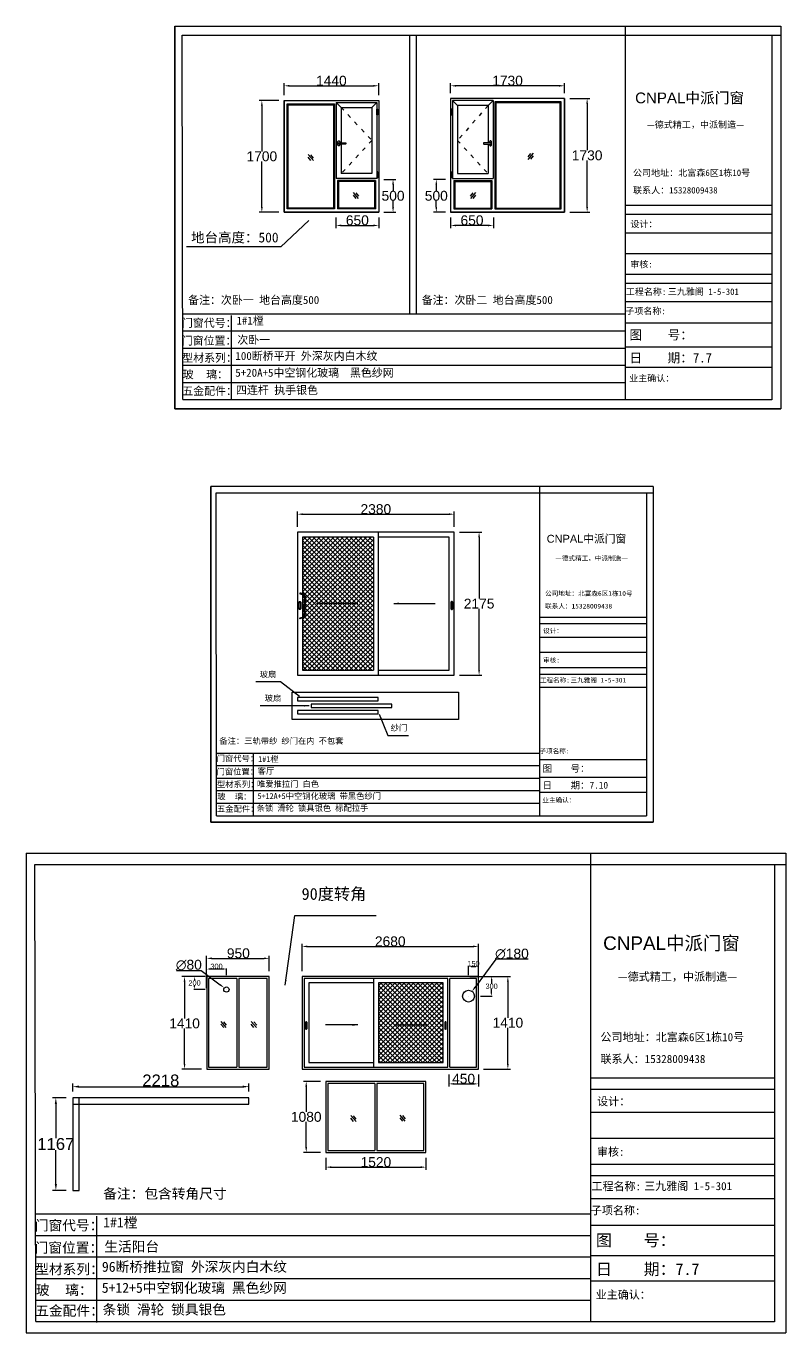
# Model space of a CAD drawing. Header units: inches. Extents: x -138455 to 599497, y -747149 to 13167.
# Drawn here: x 165978 to 177527, y -116970 to -97102 of the extents above; entities that cross this region are included whole.
import ezdxf

# ---------------------------------------------------------------- set-up
doc = ezdxf.new("R2010")
doc.units = ezdxf.units.IN
doc.header["$MEASUREMENT"] = 0
doc.header["$PDMODE"] = 35
doc.header["$PDSIZE"] = -3
doc.linetypes.add('ACAD_ISO03W100', pattern=[30, 12, -18])
doc.layers.add('0 @ 1', color=7, linetype='Continuous')
doc.styles.add('Annotative', font='arialbd.ttf')
doc.styles.add('MtXpl_', font='')
doc.styles.get("Standard").update_dxf_attribs({"font": 'arial.ttf'})
doc.styles.get('MtXpl_').set_extended_font_data('SimSun')
doc.dimstyles.get("Standard").update_dxf_attribs({"dimtxt": 80, "dimasz": 70, "dimexe": 40, "dimexo": 80, "dimgap": 0, "dimtad": 1, "dimtih": 1, "dimtoh": 1, "dimdec": 0, "dimzin": 0, "dimdsep": 46, "dimtxsty": 'Standard', "dimcen": 0.09, "dimadec": 0, "dimazin": 0, "dimtfac": 1, "dimtdec": 0, "dimtofl": 0, "dimtmove": 0, "dimatfit": 3, "dimfxl": 0, "dimtolj": 1, "dimtzin": 0, "dimarcsym": 0})

# ---------------------------------------------------------------- blocks, each defined once
blk = doc.blocks.new('*D704')
at = {"color": 0, "lineweight": -2, "transparency": 16777216}
for p, q in [((170104, -104715), (170104, -104482)), ((172484, -104715), (172484, -104482)), ((170184, -104522), (172404, -104522))]:
    blk.add_line(p, q, dxfattribs=at)
at = {"color": 0, "transparency": 16777216}
for points in [[(170184, -104509), (170184, -104536), (170104, -104522)], [(172404, -104509), (172404, -104536), (172484, -104522)]]:
    blk.add_solid(points, dxfattribs=at)
at = {"layer": 'Defpoints', "color": 0, "transparency": 16777216}
for p in [(172484, -104522), (170104, -104795), (172484, -104795)]:
    blk.add_point(p, dxfattribs=at)
at = {"color": 0, "transparency": 16777216, "insert": (171294, -104446), "char_height": 150, "attachment_point": 5}
blk.add_mtext('\\A1;2380', dxfattribs=at)
blk = doc.blocks.new('*D705')
at = {"color": 0, "lineweight": -2, "transparency": 16777216}
for p, q in [((172564, -104795), (172904, -104795)), ((172864, -104875), (172864, -105806)), ((172864, -106890), (172864, -105960)), ((172564, -106970), (172904, -106970))]:
    blk.add_line(p, q, dxfattribs=at)
at = {"color": 0, "transparency": 16777216}
for points in [[(172850, -104875), (172877, -104875), (172864, -104795)], [(172850, -106890), (172877, -106890), (172864, -106970)]]:
    blk.add_solid(points, dxfattribs=at)
at = {"layer": 'Defpoints', "color": 0, "transparency": 16777216}
for p in [(172484, -104795), (172484, -106970), (172864, -106970)]:
    blk.add_point(p, dxfattribs=at)
at = {"color": 0, "transparency": 16777216, "insert": (172864, -105883), "char_height": 150, "attachment_point": 5}
blk.add_mtext('\\A1;2175', dxfattribs=at)
blk = doc.blocks.new('dzcs')
blk.add_lwpolyline([(142096, -3328), (142196, -3328, 0.414214), (142206, -3318), (142206, -3318, 0.414214), (142196, -3308), (142096, -3308, 0.414214), (142086, -3318), (142086, -3318, 0.414214)], format="xyb", close=True)
blk.add_lwpolyline([(142182, -3328), (142182, -3342, 0.414214), (142196, -3355), (142196, -3355, 0.414214), (142209, -3342), (142209, -3294, 0.414214), (142196, -3280), (142196, -3280, 0.414214), (142182, -3294), (142182, -3308)], format="xyb")
blk = doc.blocks.new('123as')
at = {"color": 0}
for p, q in [((90189, 51387), (90252, 51462)), ((90194, 51330), (90312, 51470)), ((90251, 51335), (90314, 51410))]:
    blk.add_line(p, q, dxfattribs=at)
blk = doc.blocks.new('*D706')
at = {"color": 0, "lineweight": -2, "transparency": 16777216}
for p, q in [((170688, -100012), (170688, -100172)), ((170768, -100132), (171258, -100132)), ((171338, -100012), (171338, -100172))]:
    blk.add_line(p, q, dxfattribs=at)
at = {"color": 0, "transparency": 16777216}
for points in [[(170768, -100119), (170768, -100145), (170688, -100132)], [(171258, -100119), (171258, -100145), (171338, -100132)]]:
    blk.add_solid(points, dxfattribs=at)
at = {"layer": 'Defpoints', "color": 0, "transparency": 16777216}
for p in [(170688, -99932), (171338, -99932), (171338, -100132)]:
    blk.add_point(p, dxfattribs=at)
at = {"color": 0, "transparency": 16777216, "insert": (171013, -100055), "char_height": 150, "attachment_point": 5}
blk.add_mtext('\\A1;650', dxfattribs=at)
blk = doc.blocks.new('23zdsa')
for p, q in [((141281, -2940), (141266, -2940)), ((141266, -2940), (141266, -3030)), ((141281, -2960), (141266, -2960)), ((141281, -2965), (141266, -2965)), ((141281, -3030), (141281, -2940)), ((141266, -3005), (141281, -3005)), ((141266, -3010), (141281, -3010)), ((141266, -3030), (141281, -3030))]:
    blk.add_line(p, q)
blk = doc.blocks.new('*D708')
at = {"color": 0, "lineweight": -2, "transparency": 16777216}
for p, q in [((169898, -98152), (169898, -97969)), ((169978, -98009), (171258, -98009)), ((171338, -98152), (171338, -97969))]:
    blk.add_line(p, q, dxfattribs=at)
at = {"color": 0, "transparency": 16777216}
for points in [[(169978, -97996), (169978, -98022), (169898, -98009)], [(171258, -97996), (171258, -98022), (171338, -98009)]]:
    blk.add_solid(points, dxfattribs=at)
at = {"layer": 'Defpoints', "color": 0, "transparency": 16777216}
for p in [(171338, -98009), (169898, -98232), (171338, -98232)]:
    blk.add_point(p, dxfattribs=at)
at = {"color": 0, "transparency": 16777216, "insert": (170618, -97933), "char_height": 150, "attachment_point": 5}
blk.add_mtext('\\A1;1440', dxfattribs=at)
blk = doc.blocks.new('*D707')
at = {"color": 0, "lineweight": -2, "transparency": 16777216}
for p, q in [((171418, -99432), (171596, -99432)), ((171556, -99512), (171556, -99606)), ((171418, -99932), (171596, -99932)), ((171556, -99852), (171556, -99759))]:
    blk.add_line(p, q, dxfattribs=at)
at = {"color": 0, "transparency": 16777216}
for points in [[(171542, -99512), (171569, -99512), (171556, -99432)], [(171542, -99852), (171569, -99852), (171556, -99932)]]:
    blk.add_solid(points, dxfattribs=at)
at = {"layer": 'Defpoints', "color": 0, "transparency": 16777216}
for p in [(171338, -99432), (171338, -99932), (171556, -99932)]:
    blk.add_point(p, dxfattribs=at)
at = {"color": 0, "transparency": 16777216, "insert": (171556, -99682), "char_height": 150, "attachment_point": 5}
blk.add_mtext('\\A1;500', dxfattribs=at)
blk = doc.blocks.new('*D709')
at = {"color": 0, "lineweight": -2, "transparency": 16777216}
for p, q in [((169818, -98232), (169521, -98232)), ((169561, -98312), (169561, -99006)), ((169561, -99852), (169561, -99159)), ((169818, -99932), (169521, -99932))]:
    blk.add_line(p, q, dxfattribs=at)
at = {"color": 0, "transparency": 16777216}
for points in [[(169548, -98312), (169575, -98312), (169561, -98232)], [(169548, -99852), (169575, -99852), (169561, -99932)]]:
    blk.add_solid(points, dxfattribs=at)
at = {"layer": 'Defpoints', "color": 0, "transparency": 16777216}
for p in [(169898, -98232), (169561, -99932), (169898, -99932)]:
    blk.add_point(p, dxfattribs=at)
at = {"color": 0, "transparency": 16777216, "insert": (169561, -99082), "char_height": 150, "attachment_point": 5}
blk.add_mtext('\\A1;1700', dxfattribs=at)
blk = doc.blocks.new('*D710')
at = {"color": 0, "lineweight": -2, "transparency": 16777216}
for p, q in [((172431, -100012), (172431, -100172)), ((173001, -100132), (172511, -100132)), ((173081, -100012), (173081, -100172))]:
    blk.add_line(p, q, dxfattribs=at)
at = {"color": 0, "transparency": 16777216}
for points in [[(172511, -100119), (172511, -100145), (172431, -100132)], [(173001, -100119), (173001, -100145), (173081, -100132)]]:
    blk.add_solid(points, dxfattribs=at)
at = {"layer": 'Defpoints', "color": 0, "transparency": 16777216}
for p in [(172431, -99932), (173081, -99932), (172431, -100132)]:
    blk.add_point(p, dxfattribs=at)
at = {"color": 0, "transparency": 16777216, "insert": (172756, -100055), "char_height": 150, "attachment_point": 5}
blk.add_mtext('\\A1;650', dxfattribs=at)
blk = doc.blocks.new('*D712')
at = {"color": 0, "lineweight": -2, "transparency": 16777216}
for p, q in [((172431, -98122), (172431, -97969)), ((174081, -98009), (172511, -98009)), ((174161, -98122), (174161, -97969))]:
    blk.add_line(p, q, dxfattribs=at)
at = {"color": 0, "transparency": 16777216}
for points in [[(172511, -97996), (172511, -98022), (172431, -98009)], [(174081, -97996), (174081, -98022), (174161, -98009)]]:
    blk.add_solid(points, dxfattribs=at)
at = {"layer": 'Defpoints', "color": 0, "transparency": 16777216}
for p in [(172431, -98009), (172431, -98202), (174161, -98202)]:
    blk.add_point(p, dxfattribs=at)
at = {"color": 0, "transparency": 16777216, "insert": (173296, -97932), "char_height": 150, "attachment_point": 5}
blk.add_mtext('\\A1;1730', dxfattribs=at)
blk = doc.blocks.new('*D711')
at = {"color": 0, "lineweight": -2, "transparency": 16777216}
for p, q in [((172351, -99432), (172173, -99432)), ((172213, -99512), (172213, -99606)), ((172351, -99932), (172173, -99932)), ((172213, -99852), (172213, -99759))]:
    blk.add_line(p, q, dxfattribs=at)
at = {"color": 0, "transparency": 16777216}
for points in [[(172200, -99512), (172226, -99512), (172213, -99432)], [(172200, -99852), (172226, -99852), (172213, -99932)]]:
    blk.add_solid(points, dxfattribs=at)
at = {"layer": 'Defpoints', "color": 0, "transparency": 16777216}
for p in [(172431, -99432), (172213, -99932), (172431, -99932)]:
    blk.add_point(p, dxfattribs=at)
at = {"color": 0, "transparency": 16777216, "insert": (172213, -99682), "char_height": 150, "attachment_point": 5}
blk.add_mtext('\\A1;500', dxfattribs=at)
blk = doc.blocks.new('*D713')
at = {"color": 0, "lineweight": -2, "transparency": 16777216}
for p, q in [((174241, -98202), (174546, -98202)), ((174506, -98282), (174506, -98990)), ((174506, -99852), (174506, -99144)), ((174241, -99932), (174546, -99932))]:
    blk.add_line(p, q, dxfattribs=at)
at = {"color": 0, "transparency": 16777216}
for points in [[(174493, -98282), (174519, -98282), (174506, -98202)], [(174493, -99852), (174519, -99852), (174506, -99932)]]:
    blk.add_solid(points, dxfattribs=at)
at = {"layer": 'Defpoints', "color": 0, "transparency": 16777216}
for p in [(174161, -98202), (174161, -99932), (174506, -99932)]:
    blk.add_point(p, dxfattribs=at)
at = {"color": 0, "transparency": 16777216, "insert": (174506, -99067), "char_height": 150, "attachment_point": 5}
blk.add_mtext('\\A1;1730', dxfattribs=at)
blk = doc.blocks.new('*D717')
at = {"color": 0, "lineweight": -2, "transparency": 16777216}
for p, q in [((168642, -111550), (168346, -111550)), ((168386, -111630), (168386, -112189)), ((168386, -112880), (168386, -112342)), ((168642, -112960), (168346, -112960))]:
    blk.add_line(p, q, dxfattribs=at)
at = {"color": 0, "transparency": 16777216}
for points in [[(168373, -111630), (168399, -111630), (168386, -111550)], [(168373, -112880), (168399, -112880), (168386, -112960)]]:
    blk.add_solid(points, dxfattribs=at)
at = {"layer": 'Defpoints', "color": 0, "transparency": 16777216}
for p in [(168722, -111550), (168386, -112960), (168722, -112960)]:
    blk.add_point(p, dxfattribs=at)
at = {"color": 0, "transparency": 16777216, "insert": (168386, -112265), "char_height": 150, "attachment_point": 5}
blk.add_mtext('\\A1;1410', dxfattribs=at)
blk = doc.blocks.new('*D718')
at = {"color": 0, "lineweight": -2, "transparency": 16777216}
for p, q in [((168722, -111470), (168722, -111236)), ((169672, -111470), (169672, -111236)), ((168802, -111276), (169592, -111276))]:
    blk.add_line(p, q, dxfattribs=at)
at = {"color": 0, "transparency": 16777216}
for points in [[(168802, -111262), (168802, -111289), (168722, -111276)], [(169592, -111262), (169592, -111289), (169672, -111276)]]:
    blk.add_solid(points, dxfattribs=at)
at = {"layer": 'Defpoints', "color": 0, "transparency": 16777216}
for p in [(169672, -111276), (168722, -111550), (169672, -111550)]:
    blk.add_point(p, dxfattribs=at)
at = {"color": 0, "transparency": 16777216, "insert": (169204, -111199), "char_height": 150, "attachment_point": 5}
blk.add_mtext('\\A1;950', dxfattribs=at)
blk = doc.blocks.new('*D724')
at = {"color": 0, "lineweight": -2, "transparency": 16777216}
for p, q in [((168262, -111458), (168639, -111458)), ((168639, -111458), (168927, -111677)), ((169022, -111750), (169023, -111750)), ((169022, -111750), (169022, -111750))]:
    blk.add_line(p, q, dxfattribs=at)
at = {"color": 0, "transparency": 16777216}
blk.add_solid([(168935, -111666), (168919, -111688), (168991, -111725)], dxfattribs=at)
at = {"layer": 'Defpoints', "color": 0, "transparency": 16777216}
for p in [(168991, -111725), (169054, -111774)]:
    blk.add_point(p, dxfattribs=at)
at = {"color": 0, "transparency": 16777216, "insert": (168451, -111377), "char_height": 150, "attachment_point": 5}
blk.add_mtext('\\A1;∅80', dxfattribs=at)
blk = doc.blocks.new('*D725')
at = {"color": 0, "lineweight": -2, "transparency": 16777216}
for p, q in [((168722, -111730), (168722, -111428)), ((168982, -111438), (168762, -111438)), ((169022, -111530), (169022, -111428))]:
    blk.add_line(p, q, dxfattribs=at)
at = {"color": 0, "transparency": 16777216}
for points in [[(168762, -111431), (168762, -111445), (168722, -111438)], [(168982, -111431), (168982, -111445), (169022, -111438)]]:
    blk.add_solid(points, dxfattribs=at)
at = {"layer": 'Defpoints', "color": 0, "transparency": 16777216}
for p in [(168722, -111438), (169022, -111550), (168722, -111750)]:
    blk.add_point(p, dxfattribs=at)
at = {"color": 0, "transparency": 16777216, "insert": (168872, -111397), "char_height": 80, "attachment_point": 5}
blk.add_mtext('\\A1;300', dxfattribs=at)
blk = doc.blocks.new('*D719')
at = {"color": 0, "lineweight": -2, "transparency": 16777216}
for p, q in [((168702, -111550), (168528, -111550)), ((168538, -111590), (168538, -111609)), ((168702, -111750), (168528, -111750)), ((168538, -111710), (168538, -111691))]:
    blk.add_line(p, q, dxfattribs=at)
at = {"color": 0, "transparency": 16777216}
for points in [[(168532, -111590), (168545, -111590), (168538, -111550)], [(168532, -111710), (168545, -111710), (168538, -111750)]]:
    blk.add_solid(points, dxfattribs=at)
at = {"layer": 'Defpoints', "color": 0, "transparency": 16777216}
for p in [(168538, -111550), (168722, -111550), (168722, -111750)]:
    blk.add_point(p, dxfattribs=at)
at = {"color": 0, "transparency": 16777216, "insert": (168538, -111650), "char_height": 80, "attachment_point": 5}
blk.add_mtext('\\A1;200', dxfattribs=at)
blk = doc.blocks.new('*D720')
at = {"color": 0, "lineweight": -2, "transparency": 16777216}
for p, q in [((170173, -111470), (170173, -111054)), ((172853, -111470), (172853, -111054)), ((170253, -111094), (172773, -111094))]:
    blk.add_line(p, q, dxfattribs=at)
at = {"color": 0, "transparency": 16777216}
for points in [[(170253, -111081), (170253, -111108), (170173, -111094)], [(172773, -111081), (172773, -111108), (172853, -111094)]]:
    blk.add_solid(points, dxfattribs=at)
at = {"layer": 'Defpoints', "color": 0, "transparency": 16777216}
for p in [(172853, -111094), (170173, -111550), (172853, -111550)]:
    blk.add_point(p, dxfattribs=at)
at = {"color": 0, "transparency": 16777216, "insert": (171513, -111018), "char_height": 150, "attachment_point": 5}
blk.add_mtext('\\A1;2680', dxfattribs=at)
blk = doc.blocks.new('*D721')
at = {"color": 0, "lineweight": -2, "transparency": 16777216}
for p, q in [((172962, -111550), (173341, -111550)), ((173301, -111630), (173301, -112178)), ((173301, -112880), (173301, -112331)), ((172933, -112960), (173341, -112960))]:
    blk.add_line(p, q, dxfattribs=at)
at = {"color": 0, "transparency": 16777216}
for points in [[(173288, -111630), (173314, -111630), (173301, -111550)], [(173288, -112880), (173314, -112880), (173301, -112960)]]:
    blk.add_solid(points, dxfattribs=at)
at = {"layer": 'Defpoints', "color": 0, "transparency": 16777216}
for p in [(172882, -111550), (172853, -112960), (173301, -112960)]:
    blk.add_point(p, dxfattribs=at)
at = {"color": 0, "transparency": 16777216, "insert": (173301, -112255), "char_height": 150, "attachment_point": 5}
blk.add_mtext('\\A1;1410', dxfattribs=at)
blk = doc.blocks.new('*D722')
at = {"color": 0, "lineweight": -2, "transparency": 16777216}
for p, q in [((172403, -113040), (172403, -113224)), ((172853, -113040), (172853, -113224)), ((172483, -113184), (172773, -113184))]:
    blk.add_line(p, q, dxfattribs=at)
at = {"color": 0, "transparency": 16777216}
for points in [[(172483, -113171), (172483, -113197), (172403, -113184)], [(172773, -113171), (172773, -113197), (172853, -113184)]]:
    blk.add_solid(points, dxfattribs=at)
at = {"layer": 'Defpoints', "color": 0, "transparency": 16777216}
for p in [(172403, -112960), (172853, -112960), (172853, -113184)]:
    blk.add_point(p, dxfattribs=at)
at = {"color": 0, "transparency": 16777216, "insert": (172628, -113107), "char_height": 150, "attachment_point": 5}
blk.add_mtext('\\A1;450', dxfattribs=at)
blk = doc.blocks.new('*D726')
at = {"color": 0, "lineweight": -2, "transparency": 16777216}
for p, q in [((173116, -111288), (172804, -111713)), ((173610, -111288), (173116, -111288)), ((172703, -111850), (172703, -111850)), ((172703, -111850), (172703, -111850))]:
    blk.add_line(p, q, dxfattribs=at)
at = {"color": 0, "transparency": 16777216}
blk.add_solid([(172793, -111705), (172814, -111721), (172756, -111777)], dxfattribs=at)
at = {"layer": 'Defpoints', "color": 0, "transparency": 16777216}
for p in [(172756, -111777), (172650, -111922)]:
    blk.add_point(p, dxfattribs=at)
at = {"color": 0, "transparency": 16777216, "insert": (173363, -111208), "char_height": 150, "attachment_point": 5}
blk.add_mtext('\\A1;∅180', dxfattribs=at)
blk = doc.blocks.new('*D727')
at = {"color": 0, "lineweight": -2, "transparency": 16777216}
for p, q in [((172703, -111530), (172703, -111387)), ((172743, -111397), (172813, -111397)), ((172853, -111830), (172853, -111387))]:
    blk.add_line(p, q, dxfattribs=at)
at = {"color": 0, "transparency": 16777216}
for points in [[(172743, -111390), (172743, -111404), (172703, -111397)], [(172813, -111390), (172813, -111404), (172853, -111397)]]:
    blk.add_solid(points, dxfattribs=at)
at = {"layer": 'Defpoints', "color": 0, "transparency": 16777216}
for p in [(172853, -111397), (172703, -111550), (172853, -111850)]:
    blk.add_point(p, dxfattribs=at)
at = {"color": 0, "transparency": 16777216, "insert": (172778, -111356), "char_height": 80, "attachment_point": 5}
blk.add_mtext('\\A1;150', dxfattribs=at)
blk = doc.blocks.new('*D723')
at = {"color": 0, "lineweight": -2, "transparency": 16777216}
for p, q in [((172723, -111550), (173064, -111550)), ((173054, -111590), (173054, -111659)), ((172883, -111850), (173064, -111850)), ((173054, -111810), (173054, -111741))]:
    blk.add_line(p, q, dxfattribs=at)
at = {"color": 0, "transparency": 16777216}
for points in [[(173048, -111590), (173061, -111590), (173054, -111550)], [(173048, -111810), (173061, -111810), (173054, -111850)]]:
    blk.add_solid(points, dxfattribs=at)
at = {"layer": 'Defpoints', "color": 0, "transparency": 16777216}
for p in [(172703, -111550), (173054, -111550), (172863, -111850)]:
    blk.add_point(p, dxfattribs=at)
at = {"color": 0, "transparency": 16777216, "insert": (173054, -111700), "char_height": 80, "attachment_point": 5}
blk.add_mtext('\\A1;300', dxfattribs=at)
blk = doc.blocks.new('123z')
at = {"color": 0}
for points in [[(94078, 52755), (94078, 52755, 0.414214), (94088, 52765), (94088, 52845, 0.414214), (94078, 52855), (94078, 52855, 0.414214), (94068, 52845), (94068, 52765, 0.414214)], [(94078, 52775), (94078, 52775, 0.414214), (94083, 52780), (94083, 52830, 0.414214), (94078, 52835), (94078, 52835, 0.414214), (94073, 52830), (94073, 52780, 0.414214)]]:
    blk.add_lwpolyline(points, format="xyb", close=True, dxfattribs=at)
blk = doc.blocks.new('*D728')
at = {"color": 0, "lineweight": -2, "transparency": 16777216}
for p, q in [((170535, -114306), (170535, -114490)), ((172055, -114306), (172055, -114490)), ((170615, -114450), (171975, -114450))]:
    blk.add_line(p, q, dxfattribs=at)
at = {"color": 0, "transparency": 16777216}
for points in [[(170615, -114437), (170615, -114464), (170535, -114450)], [(171975, -114437), (171975, -114464), (172055, -114450)]]:
    blk.add_solid(points, dxfattribs=at)
at = {"layer": 'Defpoints', "color": 0, "transparency": 16777216}
for p in [(170535, -114226), (172055, -114226), (172055, -114450)]:
    blk.add_point(p, dxfattribs=at)
at = {"color": 0, "transparency": 16777216, "insert": (171295, -114374), "char_height": 150, "attachment_point": 5}
blk.add_mtext('\\A1;1520', dxfattribs=at)
blk = doc.blocks.new('*D729')
at = {"color": 0, "lineweight": -2, "transparency": 16777216}
for p, q in [((170455, -113146), (170196, -113146)), ((170236, -113226), (170236, -113609)), ((170236, -114146), (170236, -113763)), ((170455, -114226), (170196, -114226))]:
    blk.add_line(p, q, dxfattribs=at)
at = {"color": 0, "transparency": 16777216}
for points in [[(170222, -113226), (170249, -113226), (170236, -113146)], [(170222, -114146), (170249, -114146), (170236, -114226)]]:
    blk.add_solid(points, dxfattribs=at)
at = {"layer": 'Defpoints', "color": 0, "transparency": 16777216}
for p in [(170535, -113146), (170236, -114226), (170535, -114226)]:
    blk.add_point(p, dxfattribs=at)
at = {"color": 0, "transparency": 16777216, "insert": (170236, -113686), "char_height": 150, "attachment_point": 5}
blk.add_mtext('\\A1;1080', dxfattribs=at)
blk = doc.blocks.new('*D730')
at = {"color": 0, "lineweight": -2, "transparency": 16777216}
for p, q in [((167340, -113221), (167340, -113122)), ((169558, -113221), (169558, -113122)), ((167420, -113162), (169478, -113162))]:
    blk.add_line(p, q, dxfattribs=at)
at = {"color": 0, "transparency": 16777216}
for points in [[(167420, -113148), (167420, -113175), (167340, -113162)], [(169478, -113148), (169478, -113175), (169558, -113162)]]:
    blk.add_solid(points, dxfattribs=at)
at = {"layer": 'Defpoints', "color": 0, "transparency": 16777216}
for p in [(169558, -113162), (167340, -113301), (169558, -113301)]:
    blk.add_point(p, dxfattribs=at)
at = {"color": 0, "transparency": 16777216, "insert": (168449, -113085), "char_height": 150, "attachment_point": 5}
blk.add_mtext('\\A1;2218', dxfattribs=at)
blk = doc.blocks.new('*D731')
at = {"color": 0, "lineweight": -2, "transparency": 16777216}
for p, q in [((167260, -113301), (167088, -113301)), ((167128, -113381), (167128, -113808)), ((167128, -114388), (167128, -113961)), ((167260, -114468), (167088, -114468))]:
    blk.add_line(p, q, dxfattribs=at)
at = {"color": 0, "transparency": 16777216}
for points in [[(167115, -113381), (167142, -113381), (167128, -113301)], [(167115, -114388), (167142, -114388), (167128, -114468)]]:
    blk.add_solid(points, dxfattribs=at)
at = {"layer": 'Defpoints', "color": 0, "transparency": 16777216}
for p in [(167340, -113301), (167128, -114468), (167340, -114468)]:
    blk.add_point(p, dxfattribs=at)
at = {"color": 0, "transparency": 16777216, "insert": (167128, -113884), "char_height": 150, "attachment_point": 5}
blk.add_mtext('\\A1;1167', dxfattribs=at)
blk = doc.blocks.new('123hhh')
for centre, radius, start, end in [((280706.3, -83231.5), 10, 16.45017, 30.15144), ((280724, -83285), 15, 176.76219, 183.23781), ((280706.3, -83338.5), 10, 329.84856, 343.54983)]:
    blk.add_arc(centre, radius, start, end)
for points, knots in [([(280691.5, -83211), (280688.9, -83210.6), (280685.3, -83210.1), (280685, -83215), (280689.9, -83216.5), (280695.6, -83216.9), (280703.8, -83219.4), (280710.5, -83226.2), (280712.5, -83239.1), (280711.7, -83253.6), (280710.7, -83267.6), (280709.5, -83277.4), (280709.2, -83282.1), (280709.1, -83284.2)], [0, 0, 0, 0, 6.082763, 8.582763, 11.318747, 19.461781, 26.725965, 36.438119, 46.233865, 64.642794, 80.276332, 88.205882, 94.390611, 94.390611, 94.390611, 94.390611]), ([(280714.9, -83226.5), (280712.4, -83222.1), (280706.8, -83213.8), (280697, -83212), (280691.5, -83211)], [0.93741, 0.93741, 0.93741, 0.93741, 13.606526, 29.417915, 29.417915, 29.417915, 29.417915]), ([(280715.8, -83228.7), (280716.2, -83230), (280717.4, -83234.2), (280716.8, -83248.6), (280716.7, -83266), (280716.7, -83280.5), (280716.7, -83285)], [1.197256, 1.197256, 1.197256, 1.197256, 5.358743, 14.155697, 44.084834, 57.684594, 57.684594, 57.684594, 57.684594]), ([(280691.5, -83359), (280688.9, -83359.4), (280685.3, -83359.9), (280685, -83355), (280689.9, -83353.5), (280695.6, -83353.1), (280703.8, -83350.6), (280710.5, -83343.8), (280712.5, -83330.9), (280711.7, -83316.4), (280710.7, -83302.4), (280709.5, -83292.6), (280709.2, -83287.9), (280709.1, -83285.8)], [0, 0, 0, 0, 6.082763, 8.582763, 11.318747, 19.461781, 26.725965, 36.438119, 46.233865, 64.642794, 80.276332, 88.205882, 94.390611, 94.390611, 94.390611, 94.390611]), ([(280715.8, -83341.3), (280716.2, -83340), (280717.4, -83335.8), (280716.8, -83321.4), (280716.7, -83304), (280716.7, -83289.5), (280716.7, -83285)], [1.197256, 1.197256, 1.197256, 1.197256, 5.358743, 14.155697, 44.084834, 57.684594, 57.684594, 57.684594, 57.684594]), ([(280714.9, -83343.5), (280712.4, -83347.9), (280706.8, -83356.2), (280697, -83358), (280691.5, -83359)], [0.93741, 0.93741, 0.93741, 0.93741, 13.606526, 29.417915, 29.417915, 29.417915, 29.417915])]:
    blk.add_open_spline(points, degree=3, knots=knots)
blk = doc.blocks.new('hh21z')
for points in [[(167340.1, -113383.6), (169558, -113383.6), (169558, -113300.8), (167340.1, -113300.8)], [(167340.1, -114467.7), (167422.8, -114467.7), (167422.8, -113300.8), (167340.1, -113300.8)]]:
    blk.add_lwpolyline(points, close=True)
dim = blk.add_linear_dim(base=(169558, -113161.6), p1=(167340.1, -113300.8), p2=(169558, -113300.8), dimstyle='Standard', override={"dimtxt": 150, "dimasz": 80})
dim.commit()
dim.dimension.update_dxf_attribs({"geometry": '*D730', "text_midpoint": (168449.1, -113085)})
dim = blk.add_linear_dim(base=(167128.5, -114467.7), p1=(167340.1, -113300.8), p2=(167340.1, -114467.7), angle=90, dimstyle='Standard', override={"dimtxt": 150, "dimasz": 80})
dim.commit()
dim.dimension.update_dxf_attribs({"geometry": '*D731', "text_midpoint": (167128.5, -113884.2)})

msp = doc.modelspace()

# ---------------------------------------------------------------- hatches: boundary and pattern name
h = msp.add_hatch()
h.set_pattern_fill('ANSI37', color=256, scale=400)
h.set_pattern_definition([(45, (-32547.174, 15639.264), (-35.355339, 35.355339), []), (135, (-32547.174, 15639.264), (-35.355339, -35.355339), [])])
h.paths.add_polyline_path([(171256.5, -104870.4), (170179, -104870.4), (170179, -106895.4), (171256.5, -106895.4)])
h = msp.add_hatch()
h.set_pattern_fill('ANSI37', color=256, scale=400)
h.set_pattern_definition([(45, (-27467.8, 9116.865), (-35.355339, 35.355339), []), (135, (-27467.8, 9116.865), (-35.355339, -35.355339), [])])
h.paths.add_polyline_path([(172318, -111649.7), (171333, -111649.7), (171333, -112859.7), (172318, -112859.7)])

# ---------------------------------------------------------------- linework, layer by layer
for p, q in [((168240.7, -97101.8), (168240.7, -102918.1)), ((168240.7, -97101.8), (168240.7, -102780.9)), ((175084.6, -97101.8), (175084.6, -102780.9)), ((168347.4, -97238.4), (177451.3, -97238.4)), ((168357.6, -102780.9), (168347.4, -97238.4)), ((171808, -97238.4), (171808, -101475)), ((171908, -97238.4), (171908, -101475)), ((177314.7, -97242.7), (177314.7, -102785.2)), ((169898.2, -99932.1), (169898.2, -98232.1)), ((169898.2, -98232.1), (171338.2, -98232.1)), ((169898.2, -98232.1), (169898.2, -99932.1)), ((169948.2, -99882.1), (169948.2, -98282.1)), ((169948.2, -98282.1), (170663.2, -98282.1)), ((169963.2, -98297.1), (169948.2, -98282.1)), ((169963.2, -99867.1), (169963.2, -98297.1)), ((169963.2, -98297.1), (170648.2, -98297.1)), ((170648.2, -98297.1), (170663.2, -98282.1)), ((170648.2, -98297.1), (170648.2, -99867.1)), ((170663.2, -98282.1), (170663.2, -99462.1)), ((170693.2, -98262.1), (171308.2, -98262.1)), ((170693.2, -98262.1), (170693.2, -99417.1)), ((170768.2, -98337.1), (170693.2, -98262.1)), ((170768.2, -98337.1), (171233.2, -98337.1)), ((170768.2, -98337.1), (170768.2, -98874.6)), ((171233.2, -98337.1), (171233.2, -99342.1)), ((171308.2, -98262.1), (171308.2, -99417.1)), ((171338.2, -98232.1), (171338.2, -99932.1)), ((174160.5, -98202.1), (172430.5, -98202.1)), ((172430.5, -98202.1), (172430.5, -99932.1)), ((173075.5, -98232.1), (172460.5, -98232.1)), ((172460.5, -98232.1), (172460.5, -99417.1)), ((173000.5, -98307.1), (172535.5, -98307.1)), ((172535.5, -98307.1), (172535.5, -99342.1)), ((173000.5, -98307.1), (173075.5, -98232.1)), ((173000.5, -98307.1), (173000.5, -98874.6)), ((173075.5, -98232.1), (173075.5, -99417.1)), ((174110.5, -98252.1), (173105.5, -98252.1)), ((173105.5, -98252.1), (173105.5, -99462.1)), ((173120.5, -98267.1), (173105.5, -98252.1)), ((174095.5, -98267.1), (173120.5, -98267.1)), ((173120.5, -98267.1), (173120.5, -99867.1)), ((174095.5, -98267.1), (174110.5, -98252.1)), ((174095.5, -99867.1), (174095.5, -98267.1)), ((174110.5, -99882.1), (174110.5, -98252.1)), ((174160.5, -99932.1), (174160.5, -98202.1)), ((174160.5, -98202.1), (174160.5, -99932.1)), ((170768.2, -98894.6), (170768.2, -99342.1)), ((173000.5, -98894.6), (173000.5, -99342.1)), ((169948.2, -99882.1), (169948.2, -99537.1)), ((170663.2, -99462.1), (170663.2, -99882.1)), ((171308.2, -99417.1), (170693.2, -99417.1)), ((171288.2, -99447.1), (170713.2, -99447.1)), ((170713.2, -99447.1), (170713.2, -99882.1)), ((170728.2, -99462.1), (170713.2, -99447.1)), ((171273.2, -99462.1), (170728.2, -99462.1)), ((170728.2, -99462.1), (170728.2, -99867.1)), ((171233.2, -99342.1), (170768.2, -99342.1)), ((171273.2, -99462.1), (171288.2, -99447.1)), ((171273.2, -99462.1), (171273.2, -99867.1)), ((171288.2, -99447.1), (171288.2, -99882.1)), ((172460.5, -99417.1), (173075.5, -99417.1)), ((172480.5, -99447.1), (173055.5, -99447.1)), ((172480.5, -99447.1), (172480.5, -99882.1)), ((172495.5, -99462.1), (172480.5, -99447.1)), ((172495.5, -99462.1), (173040.5, -99462.1)), ((172495.5, -99462.1), (172495.5, -99867.1)), ((172535.5, -99342.1), (173000.5, -99342.1)), ((173040.5, -99462.1), (173055.5, -99447.1)), ((173040.5, -99462.1), (173040.5, -99867.1)), ((173055.5, -99447.1), (173055.5, -99882.1)), ((173105.5, -99462.1), (173105.5, -99882.1)), ((174110.5, -99882.1), (174110.5, -99537.1)), ((171338.2, -99932.1), (169898.2, -99932.1)), ((169898.2, -99932.1), (171338.2, -99932.1)), ((169963.2, -99867.1), (169948.2, -99882.1)), ((170663.2, -99882.1), (169948.2, -99882.1)), ((170648.2, -99867.1), (169963.2, -99867.1)), ((170663.2, -99882.1), (170648.2, -99867.1)), ((170728.2, -99867.1), (170713.2, -99882.1)), ((171288.2, -99882.1), (170713.2, -99882.1)), ((171273.2, -99867.1), (170728.2, -99867.1)), ((171273.2, -99867.1), (171288.2, -99882.1)), ((172430.5, -99932.1), (174160.5, -99932.1)), ((174160.5, -99932.1), (172430.5, -99932.1)), ((172495.5, -99867.1), (172480.5, -99882.1)), ((172480.5, -99882.1), (173055.5, -99882.1)), ((172495.5, -99867.1), (173040.5, -99867.1)), ((173040.5, -99867.1), (173055.5, -99882.1)), ((173105.5, -99882.1), (173120.5, -99867.1)), ((173105.5, -99882.1), (174110.5, -99882.1)), ((173120.5, -99867.1), (174095.5, -99867.1)), ((174095.5, -99867.1), (174110.5, -99882.1)), ((175084.6, -99824.8), (177314.7, -99824.8)), ((175084.6, -99961.4), (177314.7, -99961.4)), ((175084.6, -100243), (177314.7, -100243)), ((175084.6, -100556.2), (177314.7, -100556.2)), ((175084.6, -100874.4), (177314.7, -100874.4)), ((175084.6, -101010.9), (177314.7, -101010.9)), ((175084.6, -101287.2), (177314.7, -101287.2)), ((168357.2, -101475), (175084.6, -101475)), ((169093.5, -101502.2), (169093.5, -102790.8)), ((175084.6, -101610.9), (177314.7, -101610.9)), ((168357.2, -101736.1), (175084.6, -101736.1)), ((168357.2, -101997.3), (175084.6, -101997.3)), ((175084.6, -101978.5), (177314.7, -101978.5)), ((168357.2, -102258.5), (175084.6, -102258.5)), ((175084.6, -102288.3), (177314.7, -102288.3)), ((168357.2, -102519.7), (175084.6, -102519.7)), ((168357.6, -102780.9), (177314.7, -102780.9)), ((168240.7, -102918.1), (177451.3, -102918.1)), ((175507.6, -104099.5), (168786.4, -104099.5)), ((168786.4, -104099.5), (168786.4, -109206.9)), ((168786.4, -104099.5), (168786.4, -109106.8)), ((173780.6, -104099.5), (173780.6, -109106.8)), ((168864.2, -104199.1), (175507.6, -104199.1)), ((168871.7, -109106.8), (168864.2, -104199.1)), ((175408, -104202.3), (175408, -109109.9)), ((172484, -104795.4), (170104, -104795.4)), ((170104, -104795.4), (170104, -106970.4)), ((170179, -104870.4), (170179, -106895.4)), ((171256.5, -104870.4), (170179, -104870.4)), ((171256.5, -104870.4), (171256.5, -106895.4)), ((171331.5, -104795.4), (171331.5, -106970.4)), ((172409, -104870.4), (171331.5, -104870.4)), ((172409, -106895.4), (172409, -104870.4)), ((172484, -106970.4), (172484, -104795.4)), ((173780.6, -106086.5), (175408, -106086.5)), ((173780.6, -106186.2), (175408, -106186.2)), ((173780.6, -106391.8), (175408, -106391.8)), ((173780.6, -106620.3), (175408, -106620.3)), ((173780.6, -106852.4), (175408, -106852.4)), ((170104, -106970.4), (172484, -106970.4)), ((170179, -106895.4), (171256.5, -106895.4)), ((171331.5, -106895.4), (172409, -106895.4)), ((173780.6, -106952.1), (175408, -106952.1)), ((173780.6, -107153.7), (175408, -107153.7)), ((168871.4, -108153.8), (173780.6, -108153.8)), ((169427.5, -108153.8), (169427.5, -109106.8)), ((173780.6, -108253), (175408, -108253)), ((168871.4, -108344.4), (173780.6, -108344.4)), ((168871.4, -108535), (173780.6, -108535)), ((173780.6, -108521.3), (175408, -108521.3)), ((168871.4, -108725.6), (173780.6, -108725.6)), ((173780.6, -108747.3), (175408, -108747.3)), ((168871.4, -108916.2), (173780.6, -108916.2)), ((168786.4, -109206.9), (175507.6, -109206.9)), ((168871.7, -109106.8), (175408, -109106.8)), ((165977.9, -109676.4), (177527.2, -109676.4)), ((165977.9, -109676.4), (165977.9, -116969.6)), ((166111.6, -109847.7), (177527.2, -109847.7)), ((166124.5, -116797.6), (166111.6, -109847.7)), ((174559.6, -109676.4), (174559.6, -116797.6)), ((177356, -109853.1), (177356, -116803)), ((177527.2, -109676.4), (177527.2, -116969.6)), ((169672.5, -111549.7), (168722.5, -111549.7)), ((168722.5, -111549.7), (168722.5, -112959.7)), ((169182.5, -111579.7), (169182.5, -112929.7)), ((169212.5, -111579.7), (169212.5, -112929.7)), ((169672.5, -112959.7), (169672.5, -111549.7)), ((172853, -111549.7), (170173, -111549.7)), ((170173, -111549.7), (170173, -112959.7)), ((172388, -111579.7), (170203, -111579.7)), ((170203, -111579.7), (170203, -112929.7)), ((171258, -111649.7), (170273, -111649.7)), ((170273, -111649.7), (170273, -112859.7)), ((171258, -111579.7), (171258, -112929.7)), ((172318, -111649.7), (171333, -111649.7)), ((171333, -111649.7), (171333, -112859.7)), ((172318, -112859.7), (172318, -111649.7)), ((172388, -112929.7), (172388, -111579.7)), ((172418, -112929.7), (172418, -111579.7)), ((172823, -111579.7), (172418, -111579.7)), ((172823, -112929.7), (172823, -111579.7)), ((172853, -112959.7), (172853, -111549.7)), ((168722.5, -112959.7), (169672.5, -112959.7)), ((170173, -112959.7), (172853, -112959.7)), ((170203, -112929.7), (172388, -112929.7)), ((170273, -112859.7), (171258, -112859.7)), ((171333, -112859.7), (172318, -112859.7)), ((172418, -112929.7), (172823, -112929.7)), ((171280.5, -113176), (171280.5, -114196)), ((171310.5, -113176), (171310.5, -114196)), ((174559.6, -113090.9), (177356, -113090.9)), ((174559.6, -113262.2), (177356, -113262.2)), ((174559.6, -113615.4), (177356, -113615.4)), ((174559.6, -114008.1), (177356, -114008.1)), ((174559.6, -114407), (177356, -114407)), ((174559.6, -114578.2), (177356, -114578.2)), ((174559.6, -114924.6), (177356, -114924.6)), ((166123.9, -115160.1), (174559.6, -115160.1)), ((167047.2, -115194.2), (167047.2, -116810)), ((174559.6, -115330.6), (177356, -115330.6)), ((166123.9, -115487.6), (174559.6, -115487.6)), ((166123.9, -115815.1), (174559.6, -115815.1)), ((174559.6, -115791.6), (177356, -115791.6)), ((166123.9, -116142.6), (174559.6, -116142.6)), ((174559.6, -116179.9), (177356, -116179.9)), ((166123.9, -116470.1), (174559.6, -116470.1)), ((166124.5, -116797.6), (177356, -116797.6)), ((165977.9, -116969.6), (177527.2, -116969.6))]:
    msp.add_line(p, q)
for points in [[(177451.3, -97101.8), (177451.3, -102918.1), (168240.7, -102918.1), (168240.7, -97101.8)], [(170128.8, -105864.4), (170150.1, -105864.4), (170150.1, -105958.3), (170128.8, -105958.3)], [(170128.8, -105864.4), (170150.1, -105864.4), (170150.1, -105958.3), (170128.8, -105958.3)], [(172459.2, -105864.4), (172437.9, -105864.4), (172437.9, -105958.3), (172459.2, -105958.3)], [(172459.2, -105864.4), (172437.9, -105864.4), (172437.9, -105958.3), (172459.2, -105958.3)], [(170020.5, -107225.8), (172550.3, -107225.8), (172550.3, -107645.4), (170020.5, -107645.4)], [(170104, -107359.9), (171331.5, -107359.9), (171331.5, -107309.9), (170104, -107309.9)], [(170310.4, -107462.2), (171537.9, -107462.2), (171537.9, -107412.2), (170310.4, -107412.2)], [(170104, -107559.2), (171331.5, -107559.2), (171331.5, -107509.2), (170104, -107509.2)], [(170535.5, -114226), (172055.5, -114226), (172055.5, -113146), (170535.5, -113146)]]:
    msp.add_lwpolyline(points, close=True)
at = {"linetype": 'ACAD_ISO03W100', "ltscale": 5}
for points in [[(170768.2, -98337.1), (171233.2, -98839.6), (170768.2, -99342.1)], [(173000.5, -98307.1), (172535.5, -98839.6), (173000.5, -99342.1)]]:
    msp.add_lwpolyline(points, dxfattribs=at)
for points in [[(171233.2, -98337.1), (171308.2, -98262.1)], [(172535.5, -98307.1), (172460.5, -98232.1)], [(175507.6, -104099.5), (175507.6, -109206.9), (168786.4, -109206.9), (168786.4, -104099.5)], [(169182.5, -111579.7), (168752.5, -111579.7), (168752.5, -112929.7), (169182.5, -112929.7)], [(169212.5, -112929.7), (169642.5, -112929.7), (169642.5, -111579.7), (169212.5, -111579.7)], [(171280.5, -113176), (170565.5, -113176), (170565.5, -114196), (171280.5, -114196)], [(171310.5, -114196), (172025.5, -114196), (172025.5, -113176), (171310.5, -113176)]]:
    msp.add_lwpolyline(points)
for points in [[(170138.9, -105850.8), (170140.5, -105850.8, -0.4142136), (170154.5, -105864.8), (170154.5, -105957.6, -0.4142136), (170140.5, -105971.6), (170138.9, -105971.6, -0.4142136), (170124.9, -105957.6), (170124.9, -105864.8, -0.4142136)], [(170138.9, -105850.8), (170140.5, -105850.8, -0.4142136), (170154.5, -105864.8), (170154.5, -105957.6, -0.4142136), (170140.5, -105971.6), (170138.9, -105971.6, -0.4142136), (170124.9, -105957.6), (170124.9, -105864.8, -0.4142136)], [(172449.1, -105850.8), (172447.5, -105850.8, 0.4142136), (172433.5, -105864.8), (172433.5, -105957.6, 0.4142136), (172447.5, -105971.6), (172449.1, -105971.6, 0.4142136), (172463.1, -105957.6), (172463.1, -105864.8, 0.4142136)], [(172449.1, -105850.8), (172447.5, -105850.8, 0.4142136), (172433.5, -105864.8), (172433.5, -105957.6, 0.4142136), (172447.5, -105971.6), (172449.1, -105971.6, 0.4142136), (172463.1, -105957.6), (172463.1, -105864.8, 0.4142136)]]:
    msp.add_lwpolyline(points, format="xyb", close=True)
for centre, radius in [((169022.5, -111749.7), 40), ((172703, -111849.7), 90)]:
    msp.add_circle(centre, radius)

# ---------------------------------------------------------------- block references
at = {"xscale": -1, "rotation": 180}
msp.add_blockref('23zdsa', (30042.5, -101392.4), dxfattribs=at)
at = {"rotation": 180}
msp.add_blockref('23zdsa', (313726.2, -101392.4), dxfattribs=at)
at = {"xscale": -1}
for name, p in [('dzcs', (312926.4, -95566.8)), ('23zdsa', (313726.2, -96376.9))]:
    msp.add_blockref(name, p, dxfattribs=at)
for name, p in [('dzcs', (30842.3, -95566.8)), ('23zdsa', (30042.5, -96376.9))]:
    msp.add_blockref(name, p)
for name, p, xscale, yscale, zscale in [('123as', (230634.7, -133458.2), -0.6684526412304121, 0.6684526412304121, 0.6684526412304121), ('123as', (113321, -133438.9), 0.6684526412304121, 0.6684526412304121, 0.6684526412304121), ('123as', (231323.1, -134035), -0.6684526412304121, 0.6684526412304121, 0.6684526412304121), ('123as', (112445.5, -134035), 0.6684526412304121, 0.6684526412304121, 0.6684526412304121), ('123hhh', (-564680.3, 112119.2), 2.617947081253585, 2.617947081253585, 2.617947081253585), ('123as', (229310, -146639.6), -0.668452641230408, 0.668452641230408, 0.668452641230408), ('123as', (229769.5, -146639.6), -0.668452641230408, 0.668452641230408, 0.668452641230408), ('123z', (63132, -172414.5), 1.138461538461531, 1.138461538461531, 1.138461538461531), ('123z', (65249.6, -172414.5), 1.138461538461531, 1.138461538461531, 1.138461538461531), ('hh21z', (-35516.1, 23510.2), 1.208326958413509, 1.208326958413509, 1.208326958413509), ('123as', (231283.6, -148068.8), -0.668452641230408, 0.668452641230408, 0.668452641230408), ('123as', (232032.4, -148064.4), -0.668452641230408, 0.668452641230408, 0.668452641230408)]:
    msp.add_blockref(name, p, dxfattribs=dict(xscale=xscale, yscale=yscale, zscale=zscale))

# ---------------------------------------------------------------- texts
for height, p in [(163.9, (175235.8, -98274.9)), (119.6, (173891, -104955.5)), (205.51, (174749.3, -111147.4))]:
    msp.add_text('CNPAL', height=height).set_placement(p)
at = {"style": 'MtXpl_'}
for s, height, p in [('中派门窗', 163.9, (175999.3, -98274.9)), ('—德式精工，中派制造—', 98.338, (175413.5, -98648)), ('公司地址：北富森6区1栋10号', 98.338, (175203.2, -99381.1)), ('联系人：15328009438', 98.338, (175203.2, -99646.3)), ('设计：', 97.73, (175163.8, -100160.2)), ('审核:', 97.73, (175162, -100771.1)), ('工程名称:', 97.73, (175095.4, -101189.4)), ('三九雅阁 1-5-301', 97.729, (175733.9, -101187.4)), ('子项名称:', 97.73, (175088, -101481.7)), ('图    号：', 141.61, (175149.5, -101866.2)), ('日    期：7.7', 141.61, (175149.5, -102216)), ('业主确认：', 97.73, (175146.5, -102504.4)), ('中派门窗', 119.6, (174448.1, -104955.5)), ('—德式精工，中派制造—', 71.76, (174020.6, -105227.8)), ('公司地址：北富森6区1栋10号', 71.76, (173867.2, -105762.8)), ('联系人：15328009438', 71.76, (173867.2, -105956.3)), ('设计：', 71.32, (173838.4, -106331.3)), ('审核:', 71.32, (173837.1, -106777.1)), ('工程名称:', 71.32, (173788.5, -107082.4)), ('三九雅阁 1-5-301', 71.316, (174254.4, -107080.9)), ('子项名称:', 71.32, (173783.1, -108158.7)), ('图    号：', 103.33, (173828, -108439.3)), ('日    期：7.10', 103.335, (173828, -108694.5)), ('业主确认：', 71.32, (173825.8, -108905)), ('中派门窗', 205.51, (175706.6, -111147.4)), ('—德式精工，中派制造—', 123.309, (174972, -111615.3)), ('公司地址：北富森6区1栋10号', 123.309, (174708.4, -112534.6)), ('联系人：15328009438', 123.309, (174708.4, -112867.1)), ('设计：', 122.55, (174658.9, -113511.4)), ('审核:', 122.55, (174656.6, -114277.5)), ('工程名称:', 122.55, (174573.1, -114802.1)), ('三九雅阁 1-5-301', 122.545, (175373.8, -114799.6)), ('子项名称:', 122.55, (174563.9, -115168.5)), ('图    号：', 177.56, (174641, -115650.7)), ('日    期：7.7', 177.56, (174641, -116089.3)), ('业主确认：', 122.55, (174637.2, -116450.9))]:
    msp.add_text(s, height=height, dxfattribs=at).set_placement(p)
at = {"layer": '0 @ 1', "style": 'Annotative'}
for s, height, p in [('门窗代号：', 121.83, (168346.2, -101675.8)), ('门窗位置：', 121.83, (168343.5, -101945.5)), ('型材系列：', 121.83, (168351.2, -102206.2)), ('玻    璃：', 121.83, (168359.1, -102457.9)), ('五金配件：', 121.83, (168351.5, -102709.9)), ('门窗代号：', 90.1, (168874.9, -108282.2)), ('门窗位置：', 90.1, (168872.9, -108481.6)), ('型材系列：', 90.1, (168878.6, -108674.5)), ('玻    璃：', 90.1, (168884.4, -108860.6)), ('五金配件：', 90.1, (168878.8, -109046.9)), ('门窗代号：', 152.77, (166110.1, -115412)), ('门窗位置：', 152.77, (166106.8, -115750.1)), ('型材系列：', 152.77, (166116.4, -116077)), ('玻    璃：', 152.77, (166126.3, -116392.7)), ('五金配件：', 152.77, (166116.7, -116708.6))]:
    msp.add_text(s, height=height, dxfattribs=at).set_placement(p)
at = {"layer": '0 @ 1', "attachment_point": 1, "style": 'Annotative'}
for s, width, insert, char_height in [('{\\fSimSun|b1|i0|c134|p2;地台高度：500}', 1765.025, (168486.3, -100240), 150), ('{\\fSimSun|b1|i0|c134|p2;备注：次卧一 地台高度500}', 4396.385, (168440.1, -101204.9), 121.831), ('{\\fSimSun|b1|i0|c134|p2;备注：次卧二 地台高度500}', 4396.385, (171990.9, -101204.9), 121.831), ('{\\fSimSun|b1|i0|c134|p2;1#1樘}', 4396.385, (169175.3, -101518.6), 121.831), ('{\\fSimSun|b1|i0|c134|p2;次卧一 }', 4396.385, (169188.4, -101810), 121.831), ('{\\fSimSun|b1|i0|c134|p2;100断桥平开 外深灰内白木纹 }', 4396.385, (169159.4, -102055.7), 121.831), ('{\\fSimSun|b1|i0|c134|p2;5+20A+5中空钢化玻璃  黑色纱网}', 5972.399, (169157.7, -102310.6), 121.831), ('{\\fSimSun|b1|i0|c134|p2;四连杆 执手银色 }', 4396.385, (169167.9, -102574), 121.831), ('{\\fSimSun|b1|i0|c134|p2;玻扇}', 4396.385, (169528.3, -106911.4), 90.099), ('{\\fSimSun|b1|i0|c134|p2;玻扇}', 4396.385, (169604.6, -107273.6), 90.099), ('{\\fSimSun|b1|i0|c134|p2;纱门}', 4396.385, (171519.4, -107725.6), 90.099), ('{\\fSimSun|b1|i0|c134|p2;备注：三轨带纱 纱门在内 不包套}', 4396.385, (168914.6, -107924.1), 90.099), ('{\\fSimSun|b1|i0|c134|p2;1#1樘}', 4396.385, (169506.4, -108200.7), 90.099), ('{\\fSimSun|b1|i0|c134|p2;客厅  }', 4396.385, (169497.7, -108381.4), 90.099), ('{\\fSimSun|b1|i0|c134|p2;唯爱推拉门 白色}', 4396.385, (169486.5, -108579.1), 90.099), ('{\\fSimSun|b1|i0|c134|p2;5+12A+5中空钢化玻璃 带黑色纱门}', 5972.399, (169494.6, -108763.1), 90.099), ('{\\fSimSun|b1|i0|c134|p2;条锁 滑轮 锁具银色 标配拉手}', 4396.385, (169482.6, -108946.4), 90.099), ('{\\fSimSun|b1|i0|c134|p2;90度转角}', 2100.864, (170165.1, -110205.3), 180.693), ('{\\fSimSun|b1|i0|c134|p2;备注：包含转角尺寸}', 4396.385, (167149.8, -114776.7), 152.767), ('{\\fSimSun|b1|i0|c134|p2;1#1樘}', 4396.385, (167149.8, -115214.8), 152.767), ('{\\fSimSun|b1|i0|c134|p2;生活阳台 }', 4396.385, (167166.2, -115580.2), 152.767), ('{\\fSimSun|b1|i0|c134|p2;96断桥推拉窗 外深灰内白木纹}', 4396.385, (167129.8, -115888.3), 152.767), ('{\\fSimSun|b1|i0|c134|p2;5+12+5中空钢化玻璃 黑色纱网}', 5972.399, (167127.8, -116207.9), 152.767), ('{\\fSimSun|b1|i0|c134|p2;条锁 滑轮 锁具银色}', 4396.385, (167140.5, -116538.2), 152.767)]:
    msp.add_mtext_dynamic_manual_height_columns(s, width=width, gutter_width=903.5, heights=[0], dxfattribs=dict(at, insert=insert, char_height=char_height))

# ---------------------------------------------------------------- dimensions: what is measured, and where the dimension line sits
for base, p1, p2, picture, middle in [((171338.2, -98009.1), (169898.2, -98232.1), (171338.2, -98232.1), '*D708', (170618.2, -97932.5)), ((172430.5, -100131.9), (173080.5, -99932.1), (172430.5, -99932.1), '*D710', (172755.5, -100055.3)), ((172484, -104522.3), (170104, -104795.4), (172484, -104795.4), '*D704', (171294, -104445.6)), ((172853, -113183.9), (172403, -112959.7), (172853, -112959.7), '*D722', (172628, -113107.4)), ((172055.5, -114450.3), (170535.5, -114226), (172055.5, -114226), '*D728', (171295.5, -114373.7))]:
    dim = msp.add_linear_dim(base=base, p1=p1, p2=p2, dimstyle='Standard', override={"dimtxt": 150, "dimasz": 80})
    dim.commit()
    dim.dimension.update_dxf_attribs({"geometry": picture, "text_midpoint": middle})
for base, p1, p2, angle, override, picture, middle in [((172430.5, -98009.1), (174160.5, -98202.1), (172430.5, -98202.1), 180, {"dimtxt": 150, "dimasz": 80}, '*D712', (173295.5, -97932.5)), ((169561.5, -99932.1), (169898.2, -98232.1), (169898.2, -99932.1), 90, {"dimtxt": 150, "dimasz": 80}, '*D709', (169561.5, -99082.1)), ((174506.1, -99932.1), (174160.5, -98202.1), (174160.5, -99932.1), 90, {"dimtxt": 150, "dimasz": 80}, '*D713', (174506.1, -99067.1)), ((171338.2, -100131.9), (170688.2, -99932.1), (171338.2, -99932.1), 180, {"dimtxt": 150, "dimasz": 80}, '*D706', (171013.2, -100055.3)), ((172863.6, -106970.4), (172484, -104795.4), (172484, -106970.4), 90, {"dimtxt": 150, "dimasz": 80}, '*D705', (172863.6, -105882.9)), ((168538.3, -111549.7), (168722.5, -111749.7), (168722.5, -111549.7), 90, {"dimasz": 40, "dimexe": 10, "dimexo": 20}, '*D719', (168538.3, -111649.7)), ((173054.3, -111549.7), (172863, -111849.6), (172703, -111549.7), 90, {"dimasz": 40, "dimexe": 10, "dimexo": 20}, '*D723', (173054.3, -111699.6)), ((173300.9, -112959.7), (172882.4, -111549.7), (172853, -112959.7), 90, {"dimtxt": 150, "dimasz": 80}, '*D721', (173300.9, -112254.7)), ((170235.5, -114226), (170535.5, -113146), (170535.5, -114226), 90, {"dimtxt": 150, "dimasz": 80}, '*D729', (170235.5, -113686))]:
    dim = msp.add_linear_dim(base=base, p1=p1, p2=p2, angle=angle, dimstyle='Standard', override=override)
    dim.commit()
    dim.dimension.update_dxf_attribs({"geometry": picture, "text_midpoint": middle})
for base, p1, p2, picture, middle in [((171555.6, -99932.1), (171338.2, -99432.1), (171338.2, -99932.1), '*D707', (171555.6, -99682.1)), ((172213.1, -99932.1), (172430.5, -99432.1), (172430.5, -99932.1), '*D711', (172213.1, -99682.1)), ((168386, -112959.7), (168722.5, -111549.7), (168722.5, -112959.7), '*D717', (168386, -112265.5))]:
    dim = msp.add_linear_dim(base=base, p1=p1, p2=p2, angle=90, dimstyle='Standard', override={"dimtxt": 150, "dimasz": 80})
    dim.commit()
    dim.dimension.update_dxf_attribs({"geometry": picture, "text_midpoint": middle, "dimtype": 160})
for base, p1, p2, override, picture, middle in [((172853, -111094.2), (170173, -111549.7), (172853, -111549.7), {"dimtxt": 150, "dimasz": 80}, '*D720', (171513, -111094.2)), ((169672.5, -111275.8), (168722.5, -111549.7), (169672.5, -111549.7), {"dimtxt": 150, "dimasz": 80}, '*D718', (169203.6, -111275.8)), ((168722.5, -111438.1), (169022.5, -111549.7), (168722.5, -111749.6), {"dimasz": 40, "dimexe": 10, "dimexo": 20}, '*D725', (168872.5, -111438.1)), ((172853, -111397), (172703, -111549.7), (172853, -111849.6), {"dimasz": 40, "dimexe": 10, "dimexo": 20}, '*D727', (172778, -111397))]:
    dim = msp.add_linear_dim(base=base, p1=p1, p2=p2, dimstyle='Standard', override=override)
    dim.commit()
    dim.dimension.update_dxf_attribs({"geometry": picture, "text_midpoint": middle, "dimtype": 160})
for p1, p2, picture, middle in [((172649.7, -111922.2), (172756.3, -111777.2), '*D726', (173362.9, -111288.3)), ((169054.3, -111773.9), (168990.6, -111725.5), '*D724', (168450.5, -111458.1))]:
    dim = msp.add_diameter_dim_2p(p1=p1, p2=p2, dimstyle='Standard', override={"dimtxt": 150, "dimasz": 80})
    dim.commit()
    dim.dimension.update_dxf_attribs({"geometry": picture, "text_midpoint": middle, "dimtype": 163})

# ---------------------------------------------------------------- leaders
for points, override in [([(170275.1, -100057.6), (169850.3, -100456.6), (168417.6, -100456.6)], {"dimasz": 40, "dimexe": 10, "dimexo": 20, "dimgap": 0, "dimtad": 0}), ([(171022.4, -105879.5), (170393, -105879.5)], {"dimtxt": 150, "dimasz": 80}), ([(171565.5, -105879.5), (172195, -105879.5)], {"dimtxt": 150, "dimasz": 80}), ([(170131.2, -107292.3), (169847, -107071.8), (169472.2, -107071.8)], {"dimtxt": 150, "dimasz": 80}), ([(170279.6, -107435.2), (169536.8, -107435.2)], {"dimtxt": 150, "dimasz": 80}), ([(171347, -107561.4), (171476.9, -107887.4), (171790, -107887.4)], {"dimtxt": 150, "dimasz": 80}), ([(169914.6, -111683.4), (170061.2, -110622.2), (171299.2, -110622.2)], {"dimtxt": 150, "dimasz": 80}), ([(171018.1, -112288.6), (170527, -112288.6)], {"dimtxt": 150, "dimasz": 80}), ([(171572.9, -112288.6), (172064, -112288.6)], {"dimtxt": 150, "dimasz": 80})]:
    msp.add_leader(points, dimstyle='Standard', override=override)

doc.saveas('drawing.dxf')
